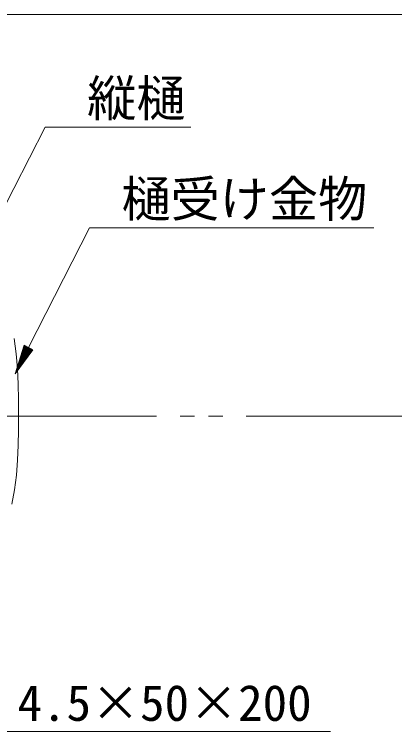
# Model space of a CAD drawing. Units: millimetres at full size, sheet at 1:6; details may follow other scales. Extents: x -1207 to 1226, y -853 to 852.
# Drawn here: x -744.5 to -647.8, y -200.7 to -18.1 of the extents above; entities that cross this region are included whole.
import ezdxf
from ezdxf.enums import TextEntityAlignment as Align

# ---------------------------------------------------------------- set-up
doc = ezdxf.new("R2010")
doc.units = ezdxf.units.MM
doc.header["$LTSCALE"] = 6
doc.linetypes.add('DOUBLE_CHAIN2', pattern=[12.8, 9, -1, 0.6, -0.6, 0.6, -1])
for name, color, linetype, lineweight in [('0-0_WAKU', 7, 'Continuous', 9), ('0-2_SUNPO', 7, 'Continuous', 9), ('0-B', 134, 'Continuous', 9)]:
    doc.layers.add(name, color=color, linetype=linetype, lineweight=lineweight)
doc.styles.add('ＭＳ ゴシック', font='')
doc.styles.get('ＭＳ ゴシック').set_extended_font_data('MS Gothic')

msp = doc.modelspace()

# ---------------------------------------------------------------- linework, layer by layer
at = {"layer": '0-0_WAKU'}
msp.add_line((-1204.75, -18.143), (2.25, -18.143), dxfattribs=at)
at = {"layer": '0-2_SUNPO'}
for p, q in [((-752.237, -77.345), (-736.679, -46.843)), ((-736.679, -46.843), (-699.599, -46.843)), ((-740.895, -102.963), (-725.337, -72.461)), ((-725.337, -72.461), (-653.03, -72.461)), ((-744.303, -109.644), (-742.009, -102.395)), ((-739.782, -103.531), (-744.303, -109.644)), ((-742.536, -104.059), (-740.173, -104.059)), ((-742.52, -104.009), (-740.136, -104.009)), ((-742.504, -103.959), (-740.099, -103.959)), ((-742.488, -103.909), (-740.062, -103.909)), ((-742.472, -103.859), (-740.025, -103.859)), ((-742.456, -103.809), (-739.988, -103.809)), ((-742.441, -103.759), (-739.951, -103.759)), ((-742.425, -103.709), (-739.914, -103.709)), ((-742.409, -103.659), (-739.877, -103.659)), ((-742.393, -103.609), (-739.84, -103.609)), ((-742.377, -103.559), (-739.803, -103.559)), ((-742.362, -103.509), (-739.824, -103.509)), ((-742.346, -103.459), (-739.922, -103.459)), ((-742.33, -103.409), (-740.02, -103.409)), ((-742.314, -103.359), (-740.117, -103.359)), ((-742.298, -103.309), (-740.215, -103.309)), ((-742.282, -103.259), (-740.314, -103.259)), ((-742.267, -103.209), (-740.412, -103.209)), ((-742.251, -103.159), (-740.51, -103.159)), ((-742.235, -103.109), (-740.608, -103.109)), ((-742.219, -103.059), (-740.706, -103.059)), ((-742.203, -103.009), (-740.804, -103.009)), ((-742.187, -102.959), (-740.902, -102.959)), ((-742.172, -102.909), (-741, -102.909)), ((-742.156, -102.859), (-741.098, -102.859)), ((-742.14, -102.809), (-741.196, -102.809)), ((-742.124, -102.759), (-741.294, -102.759)), ((-742.108, -102.709), (-741.392, -102.709)), ((-742.092, -102.659), (-741.49, -102.659)), ((-742.077, -102.609), (-741.588, -102.609)), ((-742.061, -102.559), (-741.686, -102.559)), ((-742.045, -102.509), (-741.784, -102.509)), ((-742.029, -102.459), (-741.882, -102.459)), ((-742.013, -102.409), (-741.98, -102.409)), ((-742.009, -102.395), (-739.782, -103.531)), ((-743.105, -105.859), (-741.504, -105.859)), ((-743.089, -105.809), (-741.467, -105.809)), ((-743.074, -105.759), (-741.43, -105.759)), ((-743.058, -105.709), (-741.393, -105.709)), ((-743.042, -105.659), (-741.356, -105.659)), ((-743.026, -105.609), (-741.319, -105.609)), ((-743.01, -105.559), (-741.282, -105.559)), ((-742.995, -105.509), (-741.245, -105.509)), ((-742.979, -105.459), (-741.208, -105.459)), ((-742.963, -105.409), (-741.171, -105.409)), ((-742.947, -105.359), (-741.134, -105.359)), ((-742.931, -105.309), (-741.097, -105.309)), ((-742.915, -105.259), (-741.06, -105.259)), ((-742.9, -105.209), (-741.023, -105.209)), ((-742.884, -105.159), (-740.986, -105.159)), ((-742.868, -105.109), (-740.949, -105.109)), ((-742.852, -105.059), (-740.912, -105.059)), ((-742.836, -105.009), (-740.875, -105.009)), ((-742.821, -104.959), (-740.838, -104.959)), ((-742.805, -104.909), (-740.801, -104.909)), ((-742.789, -104.859), (-740.765, -104.859)), ((-742.773, -104.809), (-740.727, -104.809)), ((-742.757, -104.759), (-740.691, -104.759)), ((-742.741, -104.709), (-740.654, -104.709)), ((-742.725, -104.659), (-740.617, -104.659)), ((-742.71, -104.609), (-740.58, -104.609)), ((-742.694, -104.559), (-740.543, -104.559)), ((-742.678, -104.509), (-740.506, -104.509)), ((-742.662, -104.459), (-740.469, -104.459)), ((-742.646, -104.409), (-740.432, -104.409)), ((-742.63, -104.359), (-740.395, -104.359)), ((-742.615, -104.309), (-740.358, -104.309)), ((-742.599, -104.259), (-740.321, -104.259)), ((-742.583, -104.209), (-740.284, -104.209)), ((-742.567, -104.159), (-740.247, -104.159)), ((-742.551, -104.109), (-740.21, -104.109)), ((-743.691, -107.709), (-742.872, -107.709)), ((-743.675, -107.659), (-742.836, -107.659)), ((-743.659, -107.609), (-742.799, -107.609)), ((-743.643, -107.559), (-742.762, -107.559)), ((-743.628, -107.509), (-742.725, -107.509)), ((-743.612, -107.459), (-742.688, -107.459)), ((-743.596, -107.409), (-742.651, -107.409)), ((-743.58, -107.359), (-742.614, -107.359)), ((-743.564, -107.309), (-742.577, -107.309)), ((-743.549, -107.259), (-742.54, -107.259)), ((-743.533, -107.209), (-742.503, -107.209)), ((-743.517, -107.159), (-742.466, -107.159)), ((-743.501, -107.109), (-742.429, -107.109)), ((-743.485, -107.059), (-742.392, -107.059)), ((-743.469, -107.009), (-742.355, -107.009)), ((-743.454, -106.959), (-742.318, -106.959)), ((-743.438, -106.909), (-742.281, -106.909)), ((-743.422, -106.859), (-742.244, -106.859)), ((-743.406, -106.809), (-742.207, -106.809)), ((-743.39, -106.759), (-742.17, -106.759)), ((-743.374, -106.709), (-742.133, -106.709)), ((-743.359, -106.659), (-742.096, -106.659)), ((-743.343, -106.609), (-742.059, -106.609)), ((-743.327, -106.559), (-742.022, -106.559)), ((-743.311, -106.509), (-741.985, -106.509)), ((-743.295, -106.459), (-741.948, -106.459)), ((-743.279, -106.409), (-741.911, -106.409)), ((-743.264, -106.359), (-741.874, -106.359)), ((-743.248, -106.309), (-741.837, -106.309)), ((-743.232, -106.259), (-741.8, -106.259)), ((-743.216, -106.209), (-741.763, -106.209)), ((-743.2, -106.159), (-741.726, -106.159)), ((-743.184, -106.109), (-741.689, -106.109)), ((-743.169, -106.059), (-741.652, -106.059)), ((-743.153, -106.009), (-741.615, -106.009)), ((-743.137, -105.959), (-741.578, -105.959)), ((-743.121, -105.909), (-741.541, -105.909)), ((-744.277, -109.559), (-744.241, -109.559)), ((-744.261, -109.509), (-744.204, -109.509)), ((-744.245, -109.459), (-744.167, -109.459)), ((-744.229, -109.409), (-744.13, -109.409)), ((-744.213, -109.359), (-744.093, -109.359)), ((-744.197, -109.309), (-744.056, -109.309)), ((-744.182, -109.259), (-744.019, -109.259)), ((-744.166, -109.209), (-743.982, -109.209)), ((-744.15, -109.159), (-743.945, -109.159)), ((-744.134, -109.109), (-743.908, -109.109)), ((-744.118, -109.059), (-743.871, -109.059)), ((-744.103, -109.009), (-743.834, -109.009)), ((-744.087, -108.959), (-743.797, -108.959)), ((-744.071, -108.909), (-743.76, -108.909)), ((-744.055, -108.859), (-743.723, -108.859)), ((-744.039, -108.809), (-743.686, -108.809)), ((-744.023, -108.759), (-743.649, -108.759)), ((-744.008, -108.709), (-743.612, -108.709)), ((-743.992, -108.659), (-743.575, -108.659)), ((-743.976, -108.609), (-743.538, -108.609)), ((-743.96, -108.559), (-743.501, -108.559)), ((-743.944, -108.509), (-743.464, -108.509)), ((-743.928, -108.459), (-743.427, -108.459)), ((-743.913, -108.409), (-743.39, -108.409)), ((-743.897, -108.359), (-743.353, -108.359)), ((-743.881, -108.309), (-743.316, -108.309)), ((-743.865, -108.259), (-743.279, -108.259)), ((-743.849, -108.209), (-743.242, -108.209)), ((-743.833, -108.159), (-743.205, -108.159)), ((-743.818, -108.109), (-743.168, -108.109)), ((-743.802, -108.059), (-743.131, -108.059)), ((-743.786, -108.009), (-743.095, -108.009)), ((-743.77, -107.959), (-743.057, -107.959)), ((-743.754, -107.909), (-743.021, -107.909)), ((-743.738, -107.859), (-742.983, -107.859)), ((-743.723, -107.809), (-742.946, -107.809)), ((-743.707, -107.759), (-742.91, -107.759)), ((-744.292, -109.609), (-744.278, -109.609)), ((-782.333, -200.742), (-664.105, -200.742))]:
    msp.add_line(p, q, dxfattribs=at)
at = {"layer": '0-2_SUNPO', "linetype": 'DOUBLE_CHAIN2'}
msp.add_line((-915.885, -120.408), (-446.407, -120.408), dxfattribs=at)
at = {"layer": '0-B'}
msp.add_lwpolyline([(-745.116, -142.825), (-744.409, -139.162), (-743.935, -135.438), (-743.647, -131.661), (-743.499, -127.84), (-743.445, -123.983), (-743.437, -120.1), (-743.445, -116.2), (-743.504, -112.295), (-743.663, -108.4), (-743.973, -104.53), (-744.484, -100.697)], dxfattribs=at)

# ---------------------------------------------------------------- texts
at = {"layer": '0-2_SUNPO', "style": 'ＭＳ ゴシック'}
for s, p in [('縦樋', (-725.971, -46.843)), ('樋受け金物', (-717.237, -72.461)), ('F.B 4.5×50×200', (-768.616, -200.742))]:
    msp.add_text(s, height=9.164, dxfattribs=at).set_placement(p, align=Align.BOTTOM_LEFT)

doc.saveas('drawing.dxf')
